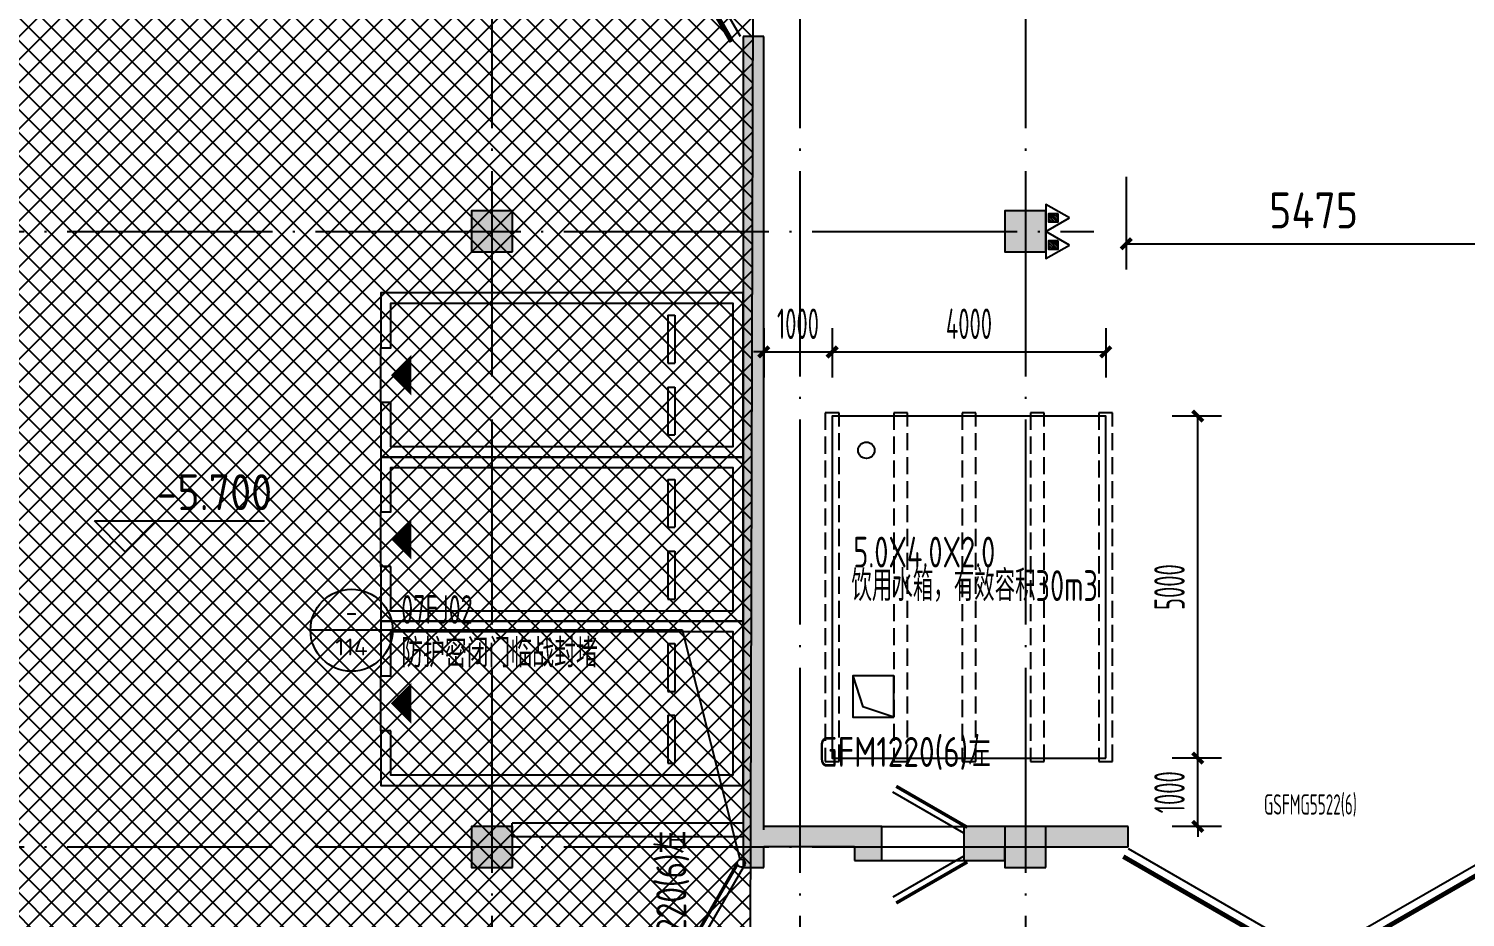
# Model space of a CAD drawing. Extents: x -473190 to 2138458, y -81875 to 2633646.
# Drawn here: x 540167 to 561168, y 70164 to 83157 of the extents above; entities that cross this region are included whole.
import ezdxf
from ezdxf.enums import TextEntityAlignment as Align

# ---------------------------------------------------------------- set-up
doc = ezdxf.new("R2010")
doc.units = 0
doc.header["$LTSCALE"] = 1000
doc.linetypes.add('DASH', pattern=[0.35, 0.25, -0.1])
doc.linetypes.add('DOTE', pattern=[2.42, 2, -0.2, 0.02, -0.2])
for name, color, linetype in [('00-停车位', 67, 'Continuous'), ('A-COLUMN', 2, 'Continuous'), ('A-PUB_HATCH', 8, 'Continuous'), ('A-WALL', 2, 'Continuous'), ('DIM_ELEV', 3, 'Continuous'), ('DIM_IDEN', 3, 'Continuous'), ('DOTE', 1, 'DOTE'), ('PUB_DIM', 3, 'Continuous'), ('PUB_HATCH', 8, 'Continuous'), ('PUB_TEXT', 7, 'Continuous'), ('RF-M', 4, 'Continuous'), ('RF-MBH', 11, 'Continuous'), ('RF-QT', 30, 'Continuous'), ('TWT_DASH', 8, 'DASH'), ('TWT_水箱', 7, 'Continuous'), ('W-EQUIP_灭火器', 7, 'Continuous'), ('索引线', 252, 'Continuous')]:
    doc.layers.add(name, color=color, linetype=linetype)
doc.styles.add('_TCH_DIM_T3', font='tssdeng.shx', dxfattribs={"width": 0.564706, "bigfont": '@@@tssdchn.shx'})
doc.styles.add('_TCH_WINDOW', font='tssdeng.shx', dxfattribs={"width": 0.8, "height": 3.5, "bigfont": 'tssdchn.shx'})
doc.styles.get("Standard").update_dxf_attribs({"font": 'gbenor.shx', "bigfont": 'gbcbig.shx'})
doc.styles.add('STANDARD_T3', font='gbenor.shx', dxfattribs={"bigfont": 'gbcbig.shx'})
doc.styles.add('TYDG_02', font='TSSDENG', dxfattribs={"width": 0.8, "bigfont": 'TSSDCHN'})
doc.dimstyles.new('_TWT_ARCH&&150', dxfattribs={"dimtxt": 446.25, "dimasz": 150, "dimexe": 375, "dimexo": 450, "dimgap": 189.375, "dimtad": 1, "dimdec": 0, "dimzin": 0, "dimdsep": 46, "dimtxsty": '_TCH_DIM_T3', "dimblk": 'ARCHTICK', "dimcen": 0.09, "dimclrt": 7, "dimazin": 2, "dimtfac": 1, "dimtdec": 0, "dimtix": 1, "dimtmove": 2, "dimatfit": 3, "dimfxl": 0, "dimtolj": 1, "dimtzin": 0, "dimarcsym": 0})
doc.dimstyles.new('STANDARD&&150', dxfattribs={"dimtxt": 525, "dimasz": 150, "dimexe": 375, "dimexo": 450, "dimgap": 225, "dimtad": 1, "dimdec": 0, "dimzin": 0, "dimdsep": 46, "dimtxsty": 'STANDARD_T3', "dimblk": 'ARCHTICK', "dimcen": 0.09, "dimadec": 0, "dimazin": 0, "dimtfac": 1, "dimtdec": 0, "dimtix": 1, "dimtmove": 2, "dimatfit": 3, "dimfxl": 0, "dimtolj": 1, "dimtzin": 0, "dimarcsym": 0})

# ---------------------------------------------------------------- blocks, each defined once
blk = doc.blocks.new('车位2400x5300')
at = {"layer": '00-停车位', "color": 251}
for p, q in [((-875, -1000), (-175, -1000)), ((-875, -1100), (-875, -1000)), ((-175, -1100), (-175, -1000)), ((175, -1000), (875, -1000)), ((175, -1100), (175, -1000)), ((875, -1100), (875, -1000)), ((-875, -1100), (-175, -1100)), ((175, -1100), (875, -1100)), ((400, -5300), (-400, -5300))]:
    blk.add_line(p, q, dxfattribs=at)
blk.add_lwpolyline([(400, -5150), (400, -5300), (1200, -5300), (1200, 0), (-1200, 0), (-1200, -5300), (-400, -5300), (-400, -5150), (-1050, -5150), (-1050, -150), (1050, -150), (1050, -5150), (400, -5150)], dxfattribs=at)
blk.add_lwpolyline([(0, -5150, 0, 600, 0), (0, -4850, 600, 600, 0)], format="xyseb", dxfattribs=at)
blk = doc.blocks.new('A$C4F5A101F')
at = {"layer": 'DOTE', "color": 127, "linetype": 'DOTE', "ltscale": 1.5}
for p, q in [((-182739.7, 16373.7), (-182739.7, -213765.2)), ((-178239.7, 16373.7), (-178239.7, -213765.2)), ((-174939.7, 16373.7), (-174939.7, -213765.2))]:
    blk.add_line(p, q, dxfattribs=at)
at = {"layer": 'DOTE', "color": 16, "linetype": 'DOTE', "ltscale": 1.5}
for p, q in [((-297848.4, -75257.4), (-173939.7, -75257.4)), ((-297848.4, -84257.4), (-173939.7, -84257.4))]:
    blk.add_line(p, q, dxfattribs=at)
blk = doc.blocks.new('$TwtSys$00000546')
h = blk.add_hatch()
h.set_pattern_fill('ANSI31', color=256, scale=200, style=0)
h.set_pattern_definition([(45, (-38543.802, -6670.83), (-17.67767, 17.67767), [])])
h.paths.add_polyline_path([(-65, 174), (65, 174), (65, 44), (-65, 44)])
for points in [[(0, 344), (-198, 0), (198, 0)], [(-65, 174), (65, 174), (65, 44), (-65, 44)]]:
    blk.add_lwpolyline(points, close=True)
blk = doc.blocks.new('$DorLib2D$00000192')
at = {"color": 0}
blk.add_line((-0.5, 0.125), (0.366, 0.625), dxfattribs=at)
at = {"color": 0, "const_width": 0.0417}
blk.add_lwpolyline([(-0.542, 0.197), (0.324, 0.697)], dxfattribs=at)
blk = doc.blocks.new('$DorLib2D$00000207')
at = {"color": 0}
for p, q in [((-0.5, 0.0313), (-0.067, 0.2813)), ((0.5, 0.0313), (0.067, 0.2813))]:
    blk.add_line(p, q, dxfattribs=at)
at = {"color": 0, "const_width": 0.0125}
for points in [[(-0.5125, 0.0529), (-0.0795, 0.3029)], [(0.5125, 0.0529), (0.0795, 0.3029)]]:
    blk.add_lwpolyline(points, dxfattribs=at)
blk = doc.blocks.new('rfk')
at = {"layer": 'A-PUB_HATCH'}
for points in [[(435473.2, -744260.2), (435473.2, -732660.2), (435173.2, -732660.2), (435173.2, -744260.2)], [(435473.2, -744260.2), (435173.2, -744260.2), (435173.2, -744360.2), (435323.2, -744360.2), (435473.2, -744210.2)], [(436798.2, -744510.2), (436798.2, -744210.2), (435473.2, -744210.2), (435323.2, -744360.2), (435473.2, -744510.2)], [(438998.2, -744510.2), (440798.1, -744510.2), (440798.1, -744210.2), (438998.2, -744210.2)], [(435173.2, -744360.2), (435173.2, -744810.3), (435473.2, -744810.3), (435473.2, -744510.2), (435323.2, -744360.2)]]:
    blk.add_hatch(color=256, dxfattribs=at).paths.add_polyline_path(points)
at = {"layer": 'PUB_HATCH'}
for points in [[(436798.2, -744710.2), (437198.2, -744710.2), (437198.2, -744210.2), (436798.2, -744210.2)], [(438998.2, -744210.2), (438398.2, -744210.2), (438398.2, -744710.2), (438998.2, -744710.2)]]:
    blk.add_hatch(color=256, dxfattribs=at).paths.add_polyline_path(points)
at = {"layer": 'A-WALL'}
for p, q in [((435173.2, -744160.2), (431797.2, -744160.2)), ((431797.2, -744360.2), (431797.2, -744160.2)), ((435173.2, -744360.2), (431797.2, -744360.2))]:
    blk.add_line(p, q, dxfattribs=at)
at = {"layer": 'RF-M'}
for p, q in [((437198.2, -744210.2), (438398.2, -744210.2)), ((437198.2, -744710.2), (438398.2, -744710.2))]:
    blk.add_line(p, q, dxfattribs=at)
at = {"layer": 'RF-QT'}
for p, q in [((435473.2, -732660.2), (435173.2, -732660.2)), ((435173.2, -732660.2), (435173.2, -744260.2)), ((435473.2, -744260.2), (435473.2, -732660.2)), ((435173.2, -744260.2), (435173.2, -744360.2)), ((436798.2, -744210.2), (435473.2, -744210.2)), ((435473.2, -744260.2), (435473.2, -744210.2)), ((437198.2, -744210.2), (436798.2, -744210.2)), ((437198.2, -744710.2), (437198.2, -744210.2)), ((438998.2, -744210.2), (438398.2, -744210.2)), ((438398.2, -744210.2), (438398.2, -744710.2)), ((440798.1, -744210.2), (438998.2, -744210.2)), ((440798.1, -744510.2), (440798.1, -744210.2)), ((435173.2, -744360.2), (435173.2, -744810.3)), ((435473.2, -744810.3), (435473.2, -744510.2)), ((436798.2, -744510.2), (435473.2, -744510.2)), ((436798.2, -744510.2), (436798.2, -744710.2)), ((438998.2, -744510.2), (440798.1, -744510.2)), ((438998.2, -744710.2), (438998.2, -744510.2)), ((435173.2, -744810.3), (435473.2, -744810.3)), ((436798.2, -744710.2), (437198.2, -744710.2)), ((438398.2, -744710.2), (438998.2, -744710.2))]:
    blk.add_line(p, q, dxfattribs=at)
at = {"layer": 'RF-M'}
ref = blk.add_blockref('$DorLib2D$00000207', (435323.2, -729660.2), dxfattribs=dict(at, xscale=6000, yscale=-6000, zscale=300, rotation=269.999999999997))
ref.add_attrib('A', 'GHSFM6022(6)', (435200.8, -730425.9), dxfattribs={"layer": 'RF-MBH', "height": 297.5, "rotation": 90, "style": '_TCH_WINDOW', "width": 0.564706})
ref = blk.add_blockref('$DorLib2D$00000192', (437798.2, -744460.2), dxfattribs=dict(at, xscale=-1200, yscale=1200, zscale=500, rotation=1.819119984911067e-11))
ref.add_attrib('A', 'GFM1220(6)左', (436270.7, -743340), dxfattribs={"layer": 'RF-MBH', "height": 437.5, "style": '_TCH_WINDOW', "width": 0.8})
ref = blk.add_blockref('$DorLib2D$00000207', (443548.1, -744360.2), dxfattribs=dict(at, xscale=-5500, yscale=-5500, zscale=300, rotation=4.176980825582508e-12))
ref.add_attrib('A', 'GSFMG5522(6)', (442785.7, -744036.9), dxfattribs={"layer": 'RF-MBH', "height": 297.5, "style": '_TCH_WINDOW', "width": 0.564706})
ref = blk.add_blockref('$DorLib2D$00000192', (435323.2, -745410.3), dxfattribs=dict(at, xscale=1200, yscale=-1200, zscale=300, rotation=270))
ref.add_attrib('A', 'GHFM1220(6)左', (434340.6, -747085.9), dxfattribs={"layer": 'RF-MBH', "height": 437.5, "rotation": 90, "style": '_TCH_WINDOW', "width": 0.8})
at = {"layer": 'RF-M', "xscale": 1200, "yscale": 1200, "zscale": -1200, "rotation": 180}
blk.add_blockref('$DorLib2D$00000192', (437798.2, -744493.5), dxfattribs=at)
blk = doc.blocks.new('ADFASDF')
h = blk.add_hatch()
h.set_pattern_fill('ANSI37', color=8, scale=150)
h.set_pattern_definition([(45, (0, 0), (-168.3798, 168.3798), []), (135, (0, 0), (-168.3798, -168.3798), [])])
h.paths.add_polyline_path([(521397, 239186), (521397, 224886), (539697, 224886), (539697, 169261), (524947, 169261), (524947, 171211), (527822, 171211), (527922, 176611), (501318, 176611), (501125, 109884), (530547, 109887), (530547, 107449), (538188, 100503), (536147, 98236), (540086, 94690), (517812, 69953), (517812, 59790), (482108, 20136), (405247, 20136), (405247, 26086), (391997, 40436), (391997, 64736), (399997, 64738), (399997, 239186), (409022, 239186)])
blk.add_lwpolyline([(539697, 224886), (539697, 169261), (524947, 169261), (524947, 171211), (527822, 171211), (527922, 176611), (501318, 176611), (501125, 109884), (530547, 109887), (530547, 107449), (538188, 100503), (536147, 98236), (540086, 94690), (517812, 69953), (517812, 59790), (482108, 20136), (405247, 20136), (405247, 26086), (391997, 40436), (391997, 64736), (399997, 64738), (399997, 239186)])
blk = doc.blocks.new('_ArchTick')
at = {"color": 0, "linetype": 'ByBlock', "const_width": 0.4}
blk.add_lwpolyline([(-0.5, -0.5), (0.5, 0.5)], dxfattribs=at)
blk = doc.blocks.new('*D5947')
at = {"layer": 'Defpoints', "color": 0, "transparency": 16777216}
for p in [(-93931, -87150), (-93131, -87150), (-93131, -88150)]:
    blk.add_point(p, dxfattribs=at)
at = {"layer": 'TWT_水箱', "color": 0, "lineweight": -2, "transparency": 16777216}
for p, q in [((-93581, -87150), (-94306, -87150)), ((-93931, -87150), (-93931, -87000)), ((-93931, -88150), (-93931, -87150)), ((-93581, -88150), (-94306, -88150)), ((-93931, -88150), (-93931, -88300))]:
    blk.add_line(p, q, dxfattribs=at)
at = {"layer": 'TWT_水箱', "color": 0, "lineweight": -2, "transparency": 16777216, "xscale": 150, "yscale": 150, "zscale": 150}
for p, rotation in [((-93931, -87150), 270), ((-93931, -88150), 90)]:
    blk.add_blockref('_ArchTick', p, dxfattribs=dict(at, rotation=rotation))
at = {"layer": 'TWT_水箱', "color": 7, "transparency": 16777216, "insert": (-94344, -87650), "char_height": 446.2, "attachment_point": 5, "rotation": 90, "style": '_TCH_DIM_T3'}
blk.add_mtext('\\A1;1000', dxfattribs=at)
blk = doc.blocks.new('*D5948')
at = {"layer": 'Defpoints', "color": 0, "transparency": 16777216}
for p in [(-93931, -82150), (-93131, -82150), (-93131, -87150)]:
    blk.add_point(p, dxfattribs=at)
at = {"layer": 'TWT_水箱', "color": 0, "lineweight": -2, "transparency": 16777216}
for p, q in [((-93581, -82150), (-94306, -82150)), ((-93931, -87150), (-93931, -82150)), ((-93581, -87150), (-94306, -87150))]:
    blk.add_line(p, q, dxfattribs=at)
at = {"layer": 'TWT_水箱', "color": 0, "lineweight": -2, "transparency": 16777216, "xscale": 150, "yscale": 150, "zscale": 150}
for p, rotation in [((-93931, -82150), 90), ((-93931, -87150), 270)]:
    blk.add_blockref('_ArchTick', p, dxfattribs=dict(at, rotation=rotation))
at = {"layer": 'TWT_水箱', "color": 7, "transparency": 16777216, "insert": (-94344, -84650), "char_height": 446.2, "attachment_point": 5, "rotation": 90, "style": '_TCH_DIM_T3'}
blk.add_mtext('\\A1;5000', dxfattribs=at)
blk = doc.blocks.new('*D5949')
at = {"layer": 'Defpoints', "color": 0, "transparency": 16777216}
for p in [(-100275, -80412), (-99275, -80412), (-99275, -81212)]:
    blk.add_point(p, dxfattribs=at)
at = {"layer": 'TWT_水箱', "color": 0, "lineweight": -2, "transparency": 16777216}
for p, q in [((-100275, -80862), (-100275, -81587)), ((-99275, -80862), (-99275, -81587)), ((-100275, -81212), (-100425, -81212)), ((-100275, -81212), (-99275, -81212)), ((-99275, -81212), (-99125, -81212))]:
    blk.add_line(p, q, dxfattribs=at)
at = {"layer": 'TWT_水箱', "color": 0, "lineweight": -2, "transparency": 16777216, "xscale": 150, "yscale": 150, "zscale": 150}
blk.add_blockref('_ArchTick', (-100275, -81212), dxfattribs=at)
at = {"layer": 'TWT_水箱', "color": 0, "lineweight": -2, "transparency": 16777216, "xscale": 150, "yscale": 150, "zscale": 150, "rotation": 180}
blk.add_blockref('_ArchTick', (-99275, -81212), dxfattribs=at)
at = {"layer": 'TWT_水箱', "color": 7, "transparency": 16777216, "insert": (-99775, -80800), "char_height": 446.2, "attachment_point": 5, "style": '_TCH_DIM_T3'}
blk.add_mtext('\\A1;1000', dxfattribs=at)
blk = doc.blocks.new('*D5950')
at = {"layer": 'Defpoints', "color": 0, "transparency": 16777216}
for p in [(-99275, -80412), (-95275, -80412), (-95275, -81212)]:
    blk.add_point(p, dxfattribs=at)
at = {"layer": 'TWT_水箱', "color": 0, "lineweight": -2, "transparency": 16777216}
for p, q in [((-99275, -80862), (-99275, -81587)), ((-95275, -80862), (-95275, -81587)), ((-99275, -81212), (-95275, -81212))]:
    blk.add_line(p, q, dxfattribs=at)
at = {"layer": 'TWT_水箱', "color": 0, "lineweight": -2, "transparency": 16777216, "xscale": 150, "yscale": 150, "zscale": 150, "rotation": 180}
blk.add_blockref('_ArchTick', (-99275, -81212), dxfattribs=at)
at = {"layer": 'TWT_水箱', "color": 0, "lineweight": -2, "transparency": 16777216, "xscale": 150, "yscale": 150, "zscale": 150}
blk.add_blockref('_ArchTick', (-95275, -81212), dxfattribs=at)
at = {"layer": 'TWT_水箱', "color": 7, "transparency": 16777216, "insert": (-97275, -80800), "char_height": 446.2, "attachment_point": 5, "style": '_TCH_DIM_T3'}
blk.add_mtext('\\A1;4000', dxfattribs=at)
blk = doc.blocks.new('*D3511')
at = {"layer": 'Defpoints', "color": 0, "transparency": 16777216}
for p in [(556212, 81442), (561687, 81442), (561687, 80013)]:
    blk.add_point(p, dxfattribs=at)
at = {"layer": 'PUB_DIM', "color": 0, "lineweight": -2, "transparency": 16777216}
for p, q in [((556212, 80992), (556212, 79638)), ((561687, 80992), (561687, 79638)), ((556212, 80013), (561687, 80013))]:
    blk.add_line(p, q, dxfattribs=at)
at = {"layer": 'PUB_DIM', "color": 0, "lineweight": -2, "transparency": 16777216, "xscale": 150, "yscale": 150, "zscale": 150, "rotation": 180}
blk.add_blockref('_ArchTick', (556212, 80013), dxfattribs=at)
at = {"layer": 'PUB_DIM', "color": 0, "lineweight": -2, "transparency": 16777216, "xscale": 150, "yscale": 150, "zscale": 150}
blk.add_blockref('_ArchTick', (561687, 80013), dxfattribs=at)
at = {"layer": 'PUB_DIM', "color": 0, "transparency": 16777216, "insert": (558950, 80500), "char_height": 525, "attachment_point": 5, "style": 'STANDARD_T3'}
blk.add_mtext('\\A1;5475', dxfattribs=at)
blk = doc.blocks.new('_FZH')
blk.add_lwpolyline([(-0.5, -0.5), (0.5, -0.5), (0.5, 0.5), (-0.5, 0.5)], close=True)
at = {"layer": 'PUB_HATCH'}
blk.add_solid([(-0.5, -0.5), (0.5, -0.5), (-0.5, 0.5), (0.5, 0.5)], dxfattribs=at)
blk = doc.blocks.new('A$C4CB31E69')
at = {"layer": 'TWT_DASH'}
for points in [[(-99175, -87200), (-99175, -82100), (-99375, -82100), (-99375, -87200)], [(-98175, -87200), (-98175, -82100), (-98375, -82100), (-98375, -87200)], [(-97175, -87200), (-97175, -82100), (-97375, -82100), (-97375, -87200)], [(-96175, -87200), (-96175, -82100), (-96375, -82100), (-96375, -87200)], [(-95175, -87200), (-95175, -82100), (-95375, -82100), (-95375, -87200)]]:
    blk.add_lwpolyline(points, close=True, dxfattribs=at)
at = {"layer": 'TWT_水箱'}
for p in [(-98975, -85950), (-98375, -86550)]:
    blk.add_line(p, (-98825, -86400), dxfattribs=at)
for points in [[(-95275, -87150), (-95275, -82150), (-99275, -82150), (-99275, -87150)], [(-98375, -86550), (-98375, -85950), (-98975, -85950), (-98975, -86550)]]:
    blk.add_lwpolyline(points, close=True, dxfattribs=at)
at = {"layer": 'TWT_水箱', "color": 2, "linetype": 'Continuous'}
blk.add_circle((-98775, -82650), 120, dxfattribs=at)
at = {"layer": 'TWT_水箱', "style": 'TYDG_02', "width": 0.7}
for s, p in [('5.0X4.0X2.0', (-98965.8, -84363.5)), ('饮用水箱，有效容积30m3', (-98994.2, -84853.9))]:
    blk.add_text(s, height=450.002, dxfattribs=at).set_placement(p)
at = {"layer": 'TWT_水箱'}
for p1, p2, distance, picture, middle in [((-100275, -80412.3), (-99275, -80412.3), -800, '*D5949', (-99775, -80799.8)), ((-99275, -80412.3), (-95275, -80412.3), -800, '*D5950', (-97275, -80799.8)), ((-93131.1, -87150), (-93131.1, -82150), 800, '*D5948', (-94343.6, -84650)), ((-93131.1, -88150), (-93131.1, -87150), 800, '*D5947', (-94343.6, -87650))]:
    dim = blk.add_aligned_dim(p1=p1, p2=p2, distance=distance, dimstyle='_TWT_ARCH&&150', dxfattribs=at)
    dim.commit()
    dim.dimension.update_dxf_attribs({"geometry": picture, "text_midpoint": middle})

msp = doc.modelspace()

# ---------------------------------------------------------------- linework, layer by layer
at = {"layer": 'DIM_ELEV'}
for p, q in [((541575.8, 75509.6), (541125.8, 75959.6)), ((541125.8, 75959.6), (543612.3, 75959.6)), ((541575.8, 75509.6), (542025.8, 75959.6))]:
    msp.add_line(p, q, dxfattribs=at)
at = {"layer": 'DIM_IDEN'}
for p, q in [((545485.6, 74361.2), (544285.6, 74361.2)), ((549723.4, 74361.2), (545485.6, 74361.2)), ((550568.3, 71011.2), (549723.4, 74361.2))]:
    msp.add_line(p, q, dxfattribs=at)
for centre, radius in [((544885.6, 74361.2), 600), ((550582.6, 70954.7), 58.2)]:
    msp.add_circle(centre, radius, dxfattribs=at)

# ---------------------------------------------------------------- block references
for name, p in [('ADFASDF', (49490, -74243.9)), ('A$C4CB31E69', (651187.2, 159642.4))]:
    msp.add_blockref(name, p)
at = {"layer": '00-停车位', "rotation": 270}
for p in [(550612.2, 78092.4), (550612.2, 75692.4), (550612.2, 73292.4)]:
    msp.add_blockref('车位2400x5300', p, dxfattribs=at)
at = {"layer": 'A-COLUMN', "xscale": 600, "yscale": 600, "zscale": 600, "rotation": 90}
for p in [(546937.2, 80192.4), (554737.2, 80192.4), (546937.2, 71192.4), (554737.2, 71192.4)]:
    msp.add_blockref('_FZH', p, dxfattribs=at)
at = {"layer": 'RF-QT'}
msp.add_blockref('A$C4F5A101F', (729676.9, 155449.8), dxfattribs=at)
at = {"layer": 'W-EQUIP_灭火器', "rotation": 270}
for p in [(555037.2, 80390.7), (555037.2, 79994)]:
    msp.add_blockref('$TwtSys$00000546', p, dxfattribs=at)
at = {"layer": '索引线'}
msp.add_blockref('rfk', (115439, 815702.6), dxfattribs=at)

# ---------------------------------------------------------------- texts
at = {"layer": 'PUB_TEXT'}
msp.add_text('-5.700', height=525, dxfattribs=at).set_placement((542035.7, 76117.1))
at = {"layer": 'PUB_TEXT', "style": 'TYDG_02'}
for s, width, p in [('07FJ02', 0.64, (545611.6, 74454.9)), ('防护密闭门临战封堵', 0.8, (545611.6, 73818.5))]:
    msp.add_text(s, height=420, dxfattribs=dict(at, width=width)).set_placement(p)
for s, height, width, p, p2 in [('-', 318.1, 0.962963, (544800.8, 74471.6), (544970.4, 74471.6)), ('114', 245.31, 1.238095, (544647.3, 73993.8), (545123.9, 73993.8))]:
    msp.add_text(s, height=height, dxfattribs=dict(at, width=width)).set_placement(p, p2, align=Align.FIT)

# ---------------------------------------------------------------- dimensions: what is measured, and where the dimension line sits
at = {"layer": 'PUB_DIM'}
dim = msp.add_aligned_dim(p1=(556212.2, 81442.4), p2=(561687.2, 81442.4), distance=-1429.8, dimstyle='STANDARD&&150', dxfattribs=at)
dim.commit()
dim.dimension.update_dxf_attribs({"geometry": '*D3511', "text_midpoint": (558949.7, 80500.1)})

doc.saveas('drawing.dxf')
